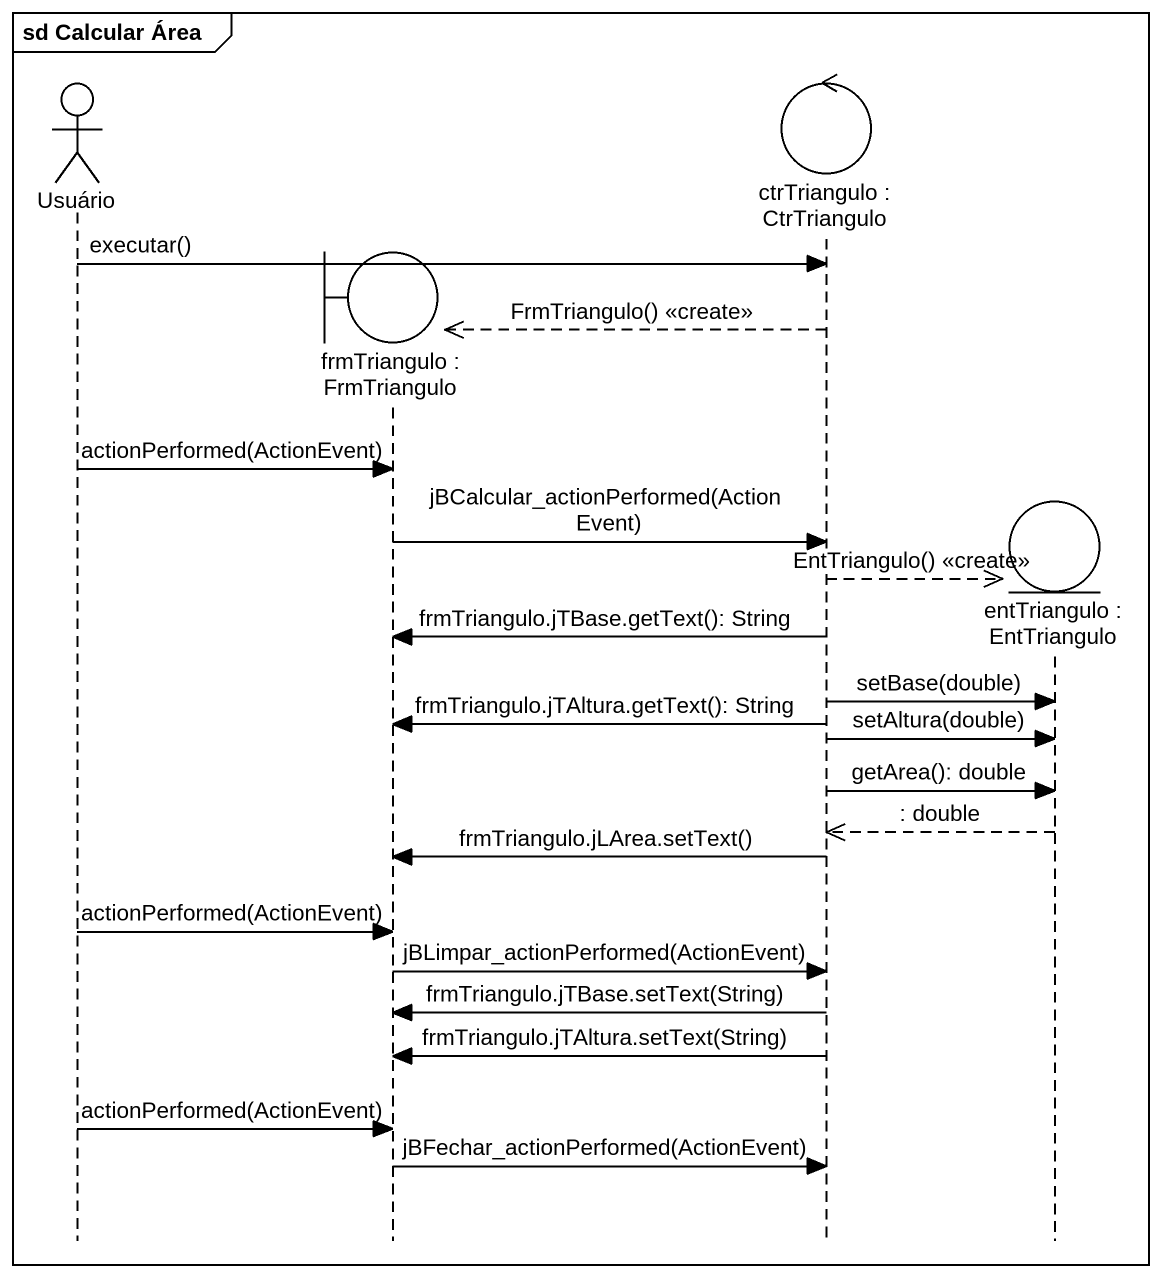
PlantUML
@startuml
mainframe sd Calcular Área
hide footbox
actor Usuário
boundary "frmTriangulo : FrmTriangulo" as frmTriangulo
control "ctrTriangulo : CtrTriangulo" as ctrTriangulo
entity "entTriangulo : EntTriangulo" as entTriangulo

Usuário -> ctrTriangulo : executar()
ctrTriangulo -->> frmTriangulo ** : FrmTriangulo() <<create>>
Usuário -> frmTriangulo : actionPerformed(ActionEvent)
frmTriangulo -> ctrTriangulo : jBCalcular_actionPerformed(ActionEvent)
ctrTriangulo -->> entTriangulo ** : EntTriangulo() <<create>>
ctrTriangulo -> frmTriangulo : frmTriangulo.jTBase.getText(): String
ctrTriangulo -> entTriangulo : setBase(double)
ctrTriangulo -> frmTriangulo : frmTriangulo.jTAltura.getText(): String
ctrTriangulo -> entTriangulo : setAltura(double)
ctrTriangulo -> entTriangulo : getArea(): double
entTriangulo -->> ctrTriangulo : : double
ctrTriangulo -> frmTriangulo : frmTriangulo.jLArea.setText()
Usuário -> frmTriangulo : actionPerformed(ActionEvent)
frmTriangulo -> ctrTriangulo : jBLimpar_actionPerformed(ActionEvent)
ctrTriangulo -> frmTriangulo : frmTriangulo.jTBase.setText(String)
ctrTriangulo -> frmTriangulo : frmTriangulo.jTAltura.setText(String)
Usuário -> frmTriangulo : actionPerformed(ActionEvent)
frmTriangulo -> ctrTriangulo : jBFechar_actionPerformed(ActionEvent)
@enduml
